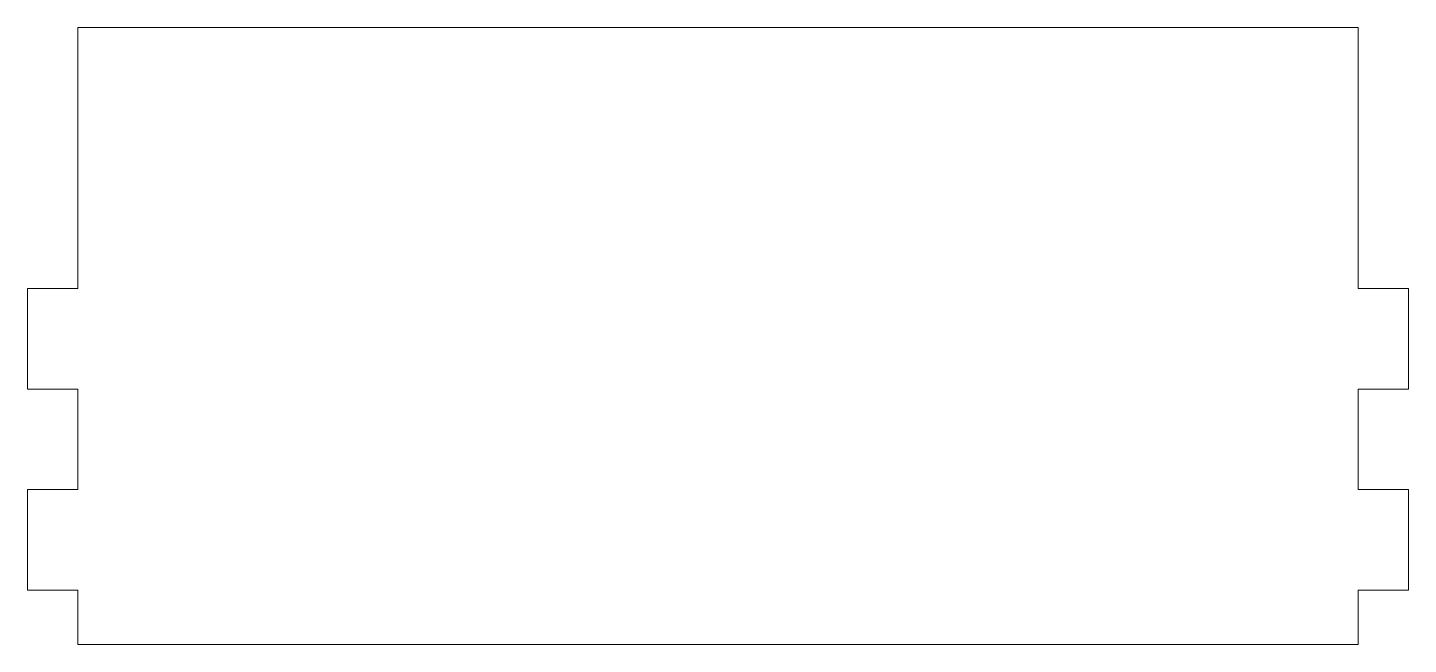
# Model space of a CAD drawing. Header units: inches. Extents: x -0.12 to 3.31, y 0 to 1.53.
import ezdxf

# ---------------------------------------------------------------- set-up
doc = ezdxf.new("R2010")
doc.units = ezdxf.units.IN
doc.header["$MEASUREMENT"] = 0

msp = doc.modelspace()

# ---------------------------------------------------------------- linework, layer by layer
at = {"color": 7, "linetype": 'Continuous', "lineweight": 15}
for p, q in [((0, 1.5345), (0, 0.8851)), ((3.189, 1.5345), (0, 1.5345)), ((3.189, 0.8851), (3.189, 1.5345)), ((-0.125, 0.8851), (-0.125, 0.6351)), ((0, 0.8851), (-0.125, 0.8851)), ((3.314, 0.8851), (3.189, 0.8851)), ((3.314, 0.6351), (3.314, 0.8851)), ((-0.125, 0.6351), (0, 0.6351)), ((0, 0.6351), (0, 0.3851)), ((3.189, 0.6351), (3.314, 0.6351)), ((3.189, 0.3851), (3.189, 0.6351)), ((-0.125, 0.3851), (-0.125, 0.1351)), ((0, 0.3851), (-0.125, 0.3851)), ((3.314, 0.3851), (3.189, 0.3851)), ((3.314, 0.1351), (3.314, 0.3851)), ((-0.125, 0.1351), (0, 0.1351)), ((0, 0.1351), (0, 0)), ((3.189, 0.1351), (3.314, 0.1351)), ((3.189, 0), (3.189, 0.1351)), ((0, 0), (3.189, 0))]:
    msp.add_line(p, q, dxfattribs=at)

doc.saveas('drawing.dxf')
